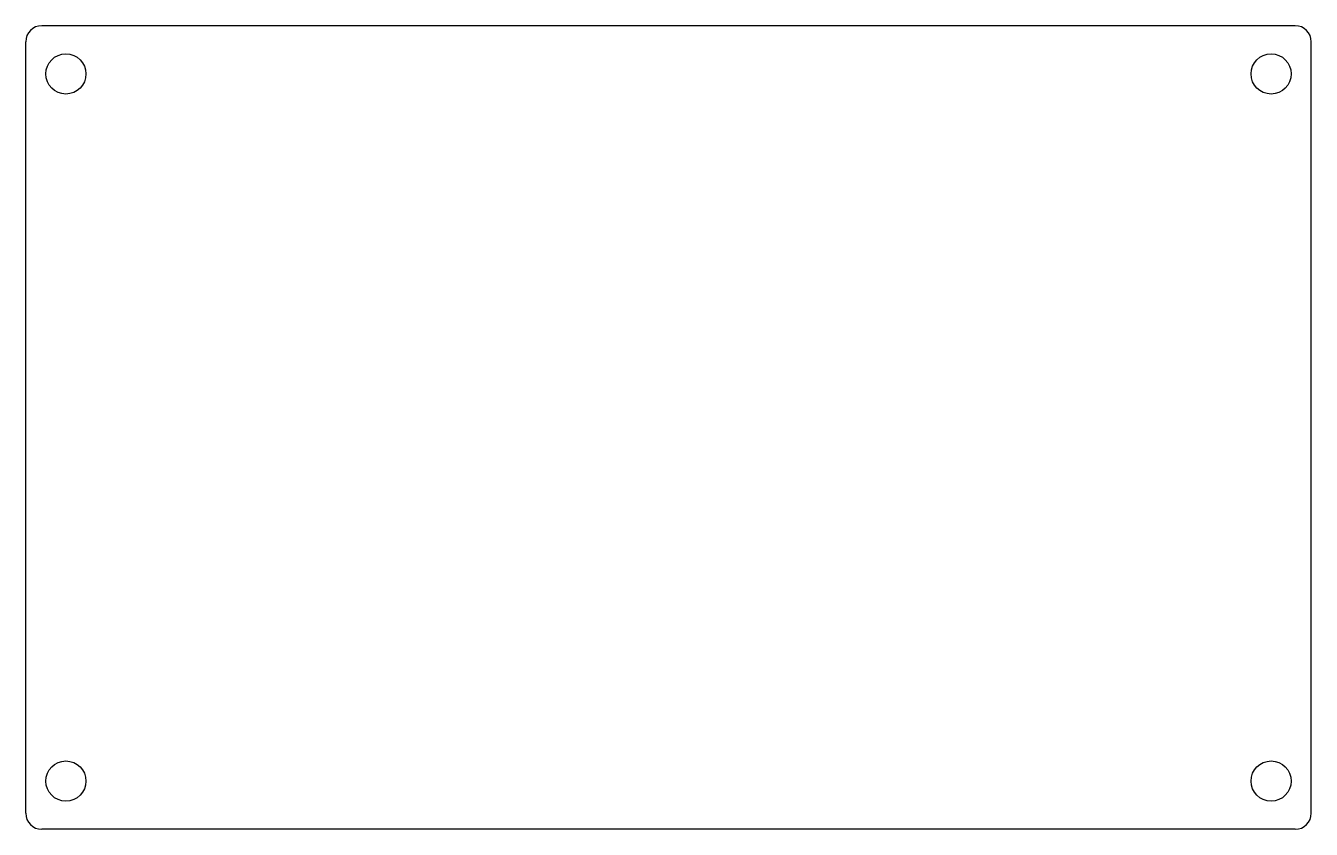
# Model space of a CAD drawing. Header units: millimetres. Extents: x -80 to 80, y -50 to 50.
import ezdxf

# ---------------------------------------------------------------- set-up
doc = ezdxf.new("R2010")
doc.units = ezdxf.units.MM

msp = doc.modelspace()

# ---------------------------------------------------------------- linework, layer by layer
at = {"color": 7, "linetype": 'Continuous'}
for p, q in [((78, 49.59), (-78, 49.59)), ((-80, -48.41), (-80, 47.59)), ((80, -48.41), (80, 47.59)), ((78, -50.41), (-78, -50.41))]:
    msp.add_line(p, q, dxfattribs=at)
for centre in [(-75, 43.59), (75, 43.59), (-75, -44.41), (75, -44.41)]:
    msp.add_circle(centre, 2.5, dxfattribs=at)
for centre, start, end in [((-78, 47.59), 90, 180), ((78, 47.59), 0, 90), ((-78, -48.41), 180, 270), ((78, -48.41), 270, 0)]:
    msp.add_arc(centre, 2, start, end, dxfattribs=at)

doc.saveas('drawing.dxf')
